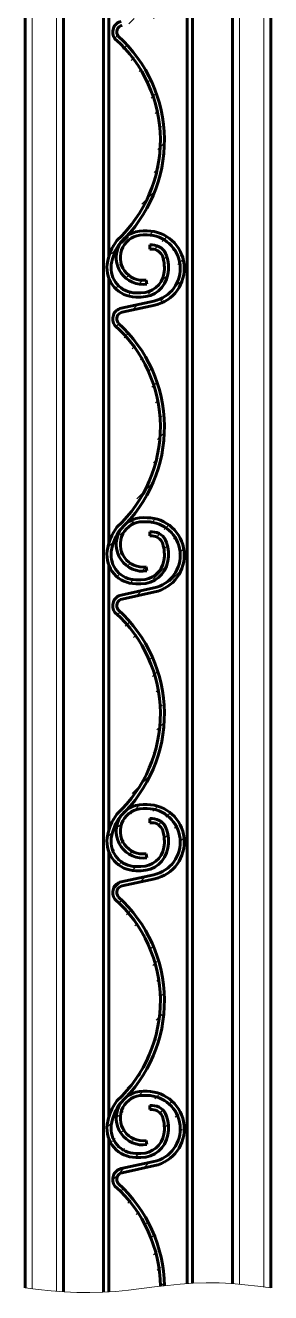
# Model space of a CAD drawing. Header units: millimetres. Extents: x 0 to 841, y 0 to 594.
# Drawn here: x 627.57 to 636.57, y 380.57 to 426.96 of the extents above; entities that cross this region are included whole.
import ezdxf

# ---------------------------------------------------------------- set-up
doc = ezdxf.new("R2010")
doc.units = ezdxf.units.MM
for name, pattern in [('K5LT_BASIC', [0]), ('K5LT_THIN', [0]), ('K5LT_THIN_INCLUDED_TO_HATCHING', [0])]:
    doc.linetypes.add(name, pattern=pattern)
doc.layers.add('Системный слой', color=7, linetype='Continuous')
doc.layers.add('Системный слой (1)', color=7, linetype='Continuous', true_color=0x909090)
pattern_1 = [(45, (0, 0), (-0.3535533905932737, 0.3535533905932738), [])]

# ---------------------------------------------------------------- blocks, each defined once
blk = doc.blocks.new('U891')
at = {"layer": 'Системный слой (1)', "color": 7, "linetype": 'K5LT_THIN', "lineweight": 18}
blk.add_line((627.8207529516893, 491.766429074934), (627.8207525003606, 380.7202659459987), dxfattribs=at)
blk = doc.blocks.new('U892')
at = {"layer": 'Системный слой (1)', "color": 7, "linetype": 'K5LT_THIN', "lineweight": 18}
blk.add_line((628.7207529539514, 491.766429071276), (628.7207525022286, 380.6232595522599), dxfattribs=at)
blk = doc.blocks.new('U893')
at = {"layer": 'Системный слой (1)', "color": 5, "linetype": 'K5LT_BASIC', "lineweight": 60, "true_color": 0x0000ff}
blk.add_line((636.5707529609443, 491.7664290393709), (636.5707525097406, 380.750985539827), dxfattribs=at)
blk = doc.blocks.new('U894')
at = {"layer": 'Системный слой (1)', "color": 5, "linetype": 'K5LT_BASIC', "lineweight": 60, "true_color": 0x0000ff}
blk.add_line((627.5707529566603, 491.7664290759499), (627.5707525054576, 380.7512545632709), dxfattribs=at)
blk = doc.blocks.new('U895')
at = {"layer": 'Системный слой (1)', "color": 7, "linetype": 'K5LT_THIN', "lineweight": 18}
blk.add_line((636.32075296088, 491.766429040387), (636.3207525098015, 380.7818319940446), dxfattribs=at)
blk = doc.blocks.new('U896')
at = {"layer": 'Системный слой (1)', "color": 7, "linetype": 'K5LT_THIN', "lineweight": 18}
blk.add_line((635.4207529608925, 491.766429044045), (635.4207525102079, 380.8787112767051), dxfattribs=at)
blk = doc.blocks.new('U897')
at = {"layer": 'Системный слой (1)', "color": 5, "linetype": 'K5LT_BASIC', "lineweight": 60, "true_color": 0x0000ff}
blk.add_line((635.1707529609569, 491.7664290450609), (635.1707525103584, 380.899891910231), dxfattribs=at)
blk = doc.blocks.new('U898')
at = {"layer": 'Системный слой (1)', "color": 5, "linetype": 'K5LT_BASIC', "lineweight": 60, "true_color": 0x0000ff}
blk.add_line((628.970752954953, 491.7664290702598), (628.970752503144, 380.6020789892945), dxfattribs=at)
blk = doc.blocks.new('U899')
at = {"layer": 'Системный слой (1)', "color": 5, "linetype": 'K5LT_BASIC', "lineweight": 60, "true_color": 0x0000ff}
blk.add_line((627.5707529566603, 491.7664290759499), (627.5707525054576, 380.7512545632709), dxfattribs=at)
blk = doc.blocks.new('U905')
at = {"layer": 'Системный слой (1)', "color": 5, "linetype": 'K5LT_BASIC', "lineweight": 60, "true_color": 0x0000ff}
blk.add_line((630.439286222571, 491.7664290642911), (630.4392857707047, 380.5879545640651), dxfattribs=at)
blk = doc.blocks.new('U987')
at = {"layer": 'Системный слой (1)', "color": 5, "linetype": 'K5LT_BASIC', "lineweight": 60, "true_color": 0x0000ff}
blk.add_line((633.5053258849356, 380.90054547994), (633.5053263356507, 491.7664290518298), dxfattribs=at)
blk = doc.blocks.new('U988')
at = {"layer": 'Системный слой (1)', "color": 5, "linetype": 'K5LT_BASIC', "lineweight": 60, "true_color": 0x0000ff}
blk.add_line((633.7022192433657, 380.9140166544828), (633.7022196939068, 491.7664290510295), dxfattribs=at)
blk = doc.blocks.new('U1043')
at = {"layer": 'Системный слой', "color": 7, "linetype": 'K5LT_THIN_INCLUDED_TO_HATCHING', "lineweight": 18}
for p, q in [((632.7812796534971, 380.8366563298565), (633.2549639395744, 380.8834160577405)), ((633.2549639395744, 380.8834160577405), (633.7286482256517, 380.9158248893374)), ((633.7286482256517, 380.9158248893374), (634.202332511729, 380.9303708260549)), ((634.202332511729, 380.9303708260549), (634.6760167978063, 380.9254775904782)), ((634.6760167978063, 380.9254775904782), (635.1497010838835, 380.9016754404295)), ((635.1497010838835, 380.9016754404295), (635.6233853699608, 380.861543707324)), ((627.5707525054576, 380.7512545632708), (628.0444367927244, 380.6925392777302)), ((628.0444367927244, 380.6925392777302), (628.5181210788016, 380.6404269426877)), ((628.5181210788016, 380.6404269426877), (628.9918053648788, 380.6002953434465)), ((628.9918053648788, 380.6002953434465), (629.4654896509561, 380.576493360022)), ((629.4654896509561, 380.576493360022), (629.9391739370334, 380.571600305773)), ((629.9391739370334, 380.571600305773), (630.4128582231107, 380.5861464188719)), ((630.4128582231107, 380.5861464188719), (630.886542509188, 380.6185554027904)), ((630.886542509188, 380.6185554027904), (631.3602267952652, 380.6653152424299)), ((631.3602267952652, 380.6653152424299), (631.8339110813425, 380.7213587853228)), ((631.8339110813425, 380.7213587853228), (632.3075953674198, 380.7806128460423)), ((632.3075953674198, 380.7806128460423), (632.7812796534971, 380.8366563298565)), ((635.6233853699608, 380.861543707324), (636.0970696560381, 380.8094312856832)), ((636.0970696560381, 380.8094312856832), (636.5707525097406, 380.7509855398271))]:
    blk.add_line(p, q, dxfattribs=at)

msp = doc.modelspace()

# ---------------------------------------------------------------- hatches: boundary and pattern name
at = {"layer": 'Системный слой (1)'}
h = msp.add_hatch(dxfattribs=at)
h.set_pattern_fill('Металл', angle=45, style=0, pattern_type=0)
h.set_pattern_definition(pattern_1)
h.paths.add_polyline_path([(630.8602380593927, 426.4737312922605), (632.0485186781503, 424.8782695283808), (632.520159397694, 422.9456381355421), (632.2004062465227, 420.9821547535821), (631.1399393651745, 419.2990269918001), (630.9311810281048, 419.0929980169956), (630.5757296374636, 418.2253572059122), (630.8427584432485, 417.3658831708879), (631.622181833842, 417.0187108790649), (631.8096786189341, 417.0176128899328), (632.5184884416562, 417.3063603104226), (632.8007080946256, 417.8460349423246), (632.7525850428207, 418.5340235160987), (632.473666314896, 418.8619729531212), (632.2205496569386, 418.9238039020084), (632.1333497030521, 418.9243145486397), (632.1324713117115, 418.7743171146055), (632.2196712655981, 418.7738064679744), (632.5106403015536, 418.6512820183245), (632.6098305429406, 418.4879675224375), (632.6529320587055, 417.8717690635622), (632.304548975724, 417.3223512601173), (631.8105570102746, 417.1676103239669), (631.6230602251826, 417.1687083130989), (630.9794014435785, 417.4397472493188), (630.7159194241027, 418.0865362083279), (630.7243424623987, 418.2050045635046), (631.0570763683769, 419.0108463491119), (632.2256919822662, 420.6559477866306), (632.6709639898678, 422.6241332535006), (632.3242638592566, 424.6120518162656), (631.2390275140385, 426.3133111344678), (630.9785647923167, 426.5659201531042), (630.9276809983118, 426.7503720217837), (631.0221278896643, 426.9167794647229), (631.1228837828886, 426.9639090339709), (632.3182194496585, 427.2226622042705), (633.1697438467963, 427.8013730138109), (633.3807512358975, 428.8090812462596), (632.8329379700475, 429.6808040380683), (632.035364193212, 429.9415128837494), (631.8916165506881, 429.9423546760456), (631.1960969205917, 429.6590212731322), (630.9046372442389, 428.9668676557059), (631.1879706471523, 428.2713480256095), (631.8801242645786, 427.9798883492567), (632.0239338060709, 427.9896329449793), (632.0028285720937, 428.1381407592078), (631.3866370472925, 428.2964843299003), (631.06288965419, 428.8441633481909), (631.2212332248826, 429.460354872992), (631.7689122431731, 429.7841022660946), (631.8907381593476, 429.7923572420117), (632.0344858018714, 429.7915154497155), (632.9226139407367, 429.4026344856825), (633.2499200409997, 428.4900169798443), (632.8113777065382, 427.6253317098664), (632.286484120025, 427.3692666743291), (631.0911484439417, 427.1105135020135), (630.8394952483835, 426.9361675838346), (630.7848307483135, 426.6349407217316)])
h = msp.add_hatch(dxfattribs=at)
h.set_pattern_fill('Металл', angle=45, style=0, pattern_type=0)
h.set_pattern_definition(pattern_1)
h.paths.add_polyline_path([(630.8602380167172, 415.9737312922605), (632.0485186354749, 414.3782695283808), (632.5201593550186, 412.4456381355421), (632.2004062038473, 410.4821547535821), (631.139939322499, 408.7990269918001), (630.9311809854293, 408.5929980169956), (630.5757295947881, 407.7253572059122), (630.842758400573, 406.8658831708879), (631.6221817911664, 406.5187108790649), (631.8096785762585, 406.5176128899328), (632.5184883989807, 406.8063603104226), (632.8007080519501, 407.3460349423246), (632.7525850001452, 408.0340235160987), (632.4736662722205, 408.3619729531212), (632.2205496142632, 408.4238039020084), (632.1333496603766, 408.4243145486397), (632.1324712690359, 408.2743171146055), (632.2196712229226, 408.2738064679744), (632.5106402588782, 408.1512820183245), (632.6098305002652, 407.9879675224375), (632.6529320160299, 407.3717690635622), (632.3045489330485, 406.8223512601173), (631.8105569675992, 406.6676103239669), (631.6230601825071, 406.6687083130989), (630.979401400903, 406.9397472493188), (630.7159193814272, 407.5865362083279), (630.7243424197231, 407.7050045635046), (631.0570763257014, 408.5108463491119), (632.2256919395907, 410.1559477866306), (632.6709639471924, 412.1241332535006), (632.3242638165812, 414.1120518162656), (631.2390274713631, 415.8133111344678), (630.9785647496411, 416.0659201531042), (630.9276809556363, 416.2503720217837), (631.0221278469888, 416.4167794647229), (631.1228837402132, 416.4639090339709), (632.3182194069831, 416.7226622042705), (633.1697438041209, 417.3013730138109), (633.380751193222, 418.3090812462596), (632.832937927372, 419.1808040380683), (632.0353641505365, 419.4415128837494), (631.8916165080127, 419.4423546760456), (631.1960968779163, 419.1590212731322), (630.9046372015634, 418.4668676557059), (631.1879706044768, 417.7713480256095), (631.8801242219031, 417.4798883492567), (632.0239337633955, 417.4896329449793), (632.0028285294183, 417.6381407592078), (631.3866370046171, 417.7964843299003), (631.0628896115145, 418.3441633481909), (631.221233182207, 418.960354872992), (631.7689122004975, 419.2841022660946), (631.8907381166721, 419.2923572420117), (632.0344857591958, 419.2915154497155), (632.9226138980612, 418.9026344856825), (633.2499199983241, 417.9900169798443), (632.8113776638627, 417.1253317098664), (632.2864840773494, 416.8692666743291), (631.0911484012662, 416.6105135020135), (630.839495205708, 416.4361675838346), (630.784830705638, 416.1349407217316)])
h = msp.add_hatch(dxfattribs=at)
h.set_pattern_fill('Металл', angle=45, style=0, pattern_type=0)
h.set_pattern_definition(pattern_1)
h.paths.add_polyline_path([(630.8602379740416, 405.4737312922604), (632.0485185927994, 403.8782695283807), (632.520159312343, 401.945638135542), (632.2004061611717, 399.9821547535819), (631.1399392798236, 398.2990269918), (630.9311809427537, 398.0929980169955), (630.5757295521126, 397.2253572059121), (630.8427583578975, 396.3658831708877), (631.622181748491, 396.0187108790648), (631.8096785335831, 396.0176128899327), (632.5184883563052, 396.3063603104225), (632.8007080092746, 396.8460349423245), (632.7525849574697, 397.5340235160986), (632.4736662295451, 397.861972953121), (632.2205495715876, 397.9238039020083), (632.133349617701, 397.9243145486396), (632.1324712263605, 397.7743171146054), (632.2196711802471, 397.7738064679743), (632.5106402162027, 397.6512820183244), (632.6098304575896, 397.4879675224374), (632.6529319733544, 396.8717690635621), (632.304548890373, 396.3223512601172), (631.8105569249236, 396.1676103239668), (631.6230601398315, 396.1687083130988), (630.9794013582275, 396.4397472493187), (630.7159193387517, 397.0865362083278), (630.7243423770476, 397.2050045635045), (631.0570762830259, 398.0108463491118), (632.2256918969152, 399.6559477866305), (632.6709639045168, 401.6241332535005), (632.3242637739056, 403.6120518162655), (631.2390274286876, 405.3133111344677), (630.9785647069656, 405.5659201531041), (630.9276809129608, 405.7503720217836), (631.0221278043133, 405.9167794647228), (631.1228836975376, 405.9639090339708), (632.3182193643075, 406.2226622042704), (633.1697437614454, 406.8013730138108), (633.3807511505464, 407.8090812462594), (632.8329378846965, 408.6808040380682), (632.0353641078609, 408.9415128837493), (631.8916164653372, 408.9423546760455), (631.1960968352407, 408.6590212731321), (630.9046371588879, 407.9668676557058), (631.1879705618013, 407.2713480256094), (631.8801241792277, 406.9798883492566), (632.0239337207199, 406.9896329449792), (632.0028284867427, 407.1381407592077), (631.3866369619416, 407.2964843299002), (631.062889568839, 407.8441633481908), (631.2212331395315, 408.4603548729918), (631.7689121578221, 408.7841022660945), (631.8907380739965, 408.7923572420116), (632.0344857165204, 408.7915154497153), (632.9226138553857, 408.4026344856824), (633.2499199556487, 407.4900169798442), (632.8113776211873, 406.6253317098663), (632.2864840346739, 406.369266674329), (631.0911483585907, 406.1105135020134), (630.8394951630326, 405.9361675838344), (630.7848306629626, 405.6349407217315)])
h = msp.add_hatch(dxfattribs=at)
h.set_pattern_fill('Металл', angle=45, style=0, pattern_type=0)
h.set_pattern_definition(pattern_1)
h.paths.add_polyline_path([(630.8602379313662, 394.9737312922604), (632.0485185501238, 393.3782695283807), (632.5201592696675, 391.445638135542), (632.2004061184962, 389.4821547535819), (631.139939237148, 387.7990269918), (630.9311809000783, 387.5929980169955), (630.5757295094371, 386.7253572059121), (630.842758315222, 385.8658831708877), (631.6221817058155, 385.5187108790648), (631.8096784909076, 385.5176128899327), (632.5184883136297, 385.8063603104225), (632.8007079665991, 386.3460349423245), (632.7525849147942, 387.0340235160986), (632.4736661868695, 387.361972953121), (632.2205495289121, 387.4238039020083), (632.1333495750256, 387.4243145486396), (632.132471183685, 387.2743171146054), (632.2196711375716, 387.2738064679743), (632.5106401735271, 387.1512820183244), (632.6098304149141, 386.9879675224374), (632.652931930679, 386.3717690635621), (632.3045488476974, 385.8223512601172), (631.8105568822481, 385.6676103239668), (631.6230600971561, 385.6687083130988), (630.979401315552, 385.9397472493187), (630.7159192960762, 386.5865362083278), (630.7243423343722, 386.7050045635045), (631.0570762403504, 387.5108463491118), (632.2256918542397, 389.1559477866305), (632.6709638618413, 391.1241332535005), (632.3242637312301, 393.1120518162655), (631.239027386012, 394.8133111344677), (630.9785646642902, 395.0659201531041), (630.9276808702853, 395.2503720217836), (631.0221277616378, 395.4167794647228), (631.1228836548621, 395.4639090339708), (632.318219321632, 395.7226622042704), (633.1697437187698, 396.3013730138108), (633.380751107871, 397.3090812462594), (632.832937842021, 398.1808040380682), (632.0353640651855, 398.4415128837493), (631.8916164226616, 398.4423546760455), (631.1960967925652, 398.1590212731321), (630.9046371162124, 397.4668676557058), (631.1879705191258, 396.7713480256094), (631.8801241365521, 396.4798883492566), (632.0239336780444, 396.4896329449792), (632.0028284440672, 396.6381407592077), (631.386636919266, 396.7964843299002), (631.0628895261635, 397.3441633481908), (631.221233096856, 397.9603548729918), (631.7689121151466, 398.2841022660945), (631.8907380313211, 398.2923572420116), (632.0344856738449, 398.2915154497153), (632.9226138127102, 397.9026344856824), (633.2499199129732, 396.9900169798442), (632.8113775785117, 396.1253317098663), (632.2864839919985, 395.869266674329), (631.0911483159152, 395.6105135020134), (630.839495120357, 395.4361675838344), (630.784830620287, 395.1349407217315)])
h = msp.add_hatch(dxfattribs=at)
h.set_pattern_fill('Металл', angle=45, style=0, pattern_type=0)
h.set_pattern_definition(pattern_1)
h.paths.add_polyline_path([(632.3182192789566, 385.2226622042704), (633.1697436760944, 385.8013730138108), (633.3807510651955, 386.8090812462594), (632.8329377993455, 387.6808040380682), (632.03536402251, 387.9415128837493), (631.8916163799862, 387.9423546760455), (631.1960967498898, 387.6590212731321), (630.904637073537, 386.9668676557058), (631.1879704764503, 386.2713480256094), (631.8801240938766, 385.9798883492566), (632.023933635369, 385.9896329449792), (632.0028284013918, 386.1381407592077), (631.3866368765906, 386.2964843299002), (631.062889483488, 386.8441633481908), (631.2212330541805, 387.4603548729918), (631.768912072471, 387.7841022660945), (631.8907379886456, 387.7923572420116), (632.0344856311693, 387.7915154497153), (632.9226137700348, 387.4026344856824), (633.2499198702976, 386.4900169798442), (632.8113775358362, 385.6253317098663), (632.2864839493229, 385.369266674329), (631.0911482732397, 385.1105135020134), (630.8394950776815, 384.9361675838344), (630.7848305776115, 384.6349407217315), (630.8602378886907, 384.4737312922604), (632.0485185074484, 382.8782695283807), (632.5201592269921, 380.945638135542), (632.5236472060119, 380.8061748038168), (632.6720603186258, 380.8237341531959), (632.2484388269039, 382.7966928513199), (631.0979677948994, 384.4545340974199), (630.9785646216146, 384.5659201531041), (630.9276808276098, 384.7503720217836), (631.0221277189623, 384.9167794647228), (631.1228836121867, 384.9639090339708)])

# ---------------------------------------------------------------- linework, layer by layer
at = {"layer": 'Системный слой (1)', "color": 5, "linetype": 'K5LT_BASIC', "lineweight": 60, "true_color": 0x0000ff}
for p, q in [((630.6361793240444, 428.2011968590638), (630.6361792846376, 418.5054200389072)), ((632.0353640984206, 419.4415128837492), (631.8916164558968, 419.4423546760455)), ((631.8907380645563, 419.2923572420116), (632.0344857070801, 419.2915154497152)), ((632.1333496509362, 418.9243145486396), (632.1324712595957, 418.7743171146055)), ((632.2205496048228, 418.9238039020083), (632.1333496509362, 418.9243145486396)), ((632.1324712595957, 418.7743171146055), (632.2196712134822, 418.7738064679742)), ((630.6361792813689, 417.7011968590639), (630.636179241962, 408.0054200389071)), ((632.0239337112796, 417.4896329449792), (632.0028284773024, 417.6381407592077)), ((631.8105569581588, 417.1676103239668), (631.6230601730667, 417.1687083130988)), ((632.2864840252337, 416.869266674329), (631.0911483491504, 416.6105135020133)), ((631.1228836880757, 416.4639090339662), (632.3182193548672, 416.7226622042704)), ((631.6221817817262, 417.0187108790647), (631.8096785668182, 417.0176128899326)), ((631.8907380218808, 408.7923572420113), (632.0344856644045, 408.7915154497152)), ((632.0353640557452, 408.9415128837491), (631.8916164132214, 408.9423546760455)), ((632.1333496082607, 408.4243145486396), (632.1324712169202, 408.2743171146054)), ((632.1324712169202, 408.2743171146054), (632.2196711708068, 408.2738064679742)), ((632.2205495621473, 408.4238039020082), (632.1333496082607, 408.4243145486396)), ((630.6361792386934, 407.2011968590637), (630.6361791992865, 397.5054200389071)), ((632.0239336686042, 406.9896329449791), (632.002828434627, 407.1381407592077)), ((631.6221817390507, 406.5187108790647), (631.8096785241428, 406.5176128899326)), ((631.8105569154833, 406.6676103239668), (631.6230601303913, 406.6687083130988)), ((632.2864839825581, 406.3692666743289), (631.0911483064749, 406.1105135020132)), ((631.1228836454003, 405.963909033966), (632.3182193121918, 406.2226622042703)), ((631.8907379792053, 398.2923572420115), (632.0344856217291, 398.2915154497151)), ((632.0353640130696, 398.4415128837492), (631.8916163705459, 398.4423546760456)), ((632.1333495655853, 397.9243145486395), (632.1324711742446, 397.7743171146054)), ((632.1324711742446, 397.7743171146054), (632.2196711281313, 397.7738064679741)), ((632.2205495194719, 397.9238039020081), (632.1333495655853, 397.9243145486395)), ((630.6361791960179, 396.7011968590637), (630.6361791566111, 387.0054200389071)), ((632.0239336259286, 396.4896329449792), (632.0028283919514, 396.6381407592077)), ((632.2864839398826, 395.869266674329), (631.0911482637994, 395.6105135020133)), ((631.6221816963752, 396.0187108790645), (631.8096784814672, 396.0176128899325)), ((631.8105568728079, 396.1676103239666), (631.6230600877158, 396.1687083130986)), ((631.1228836027248, 395.4639090339662), (632.3182192695162, 395.7226622042704)), ((632.0353639703942, 387.9415128837493), (631.8916163278703, 387.9423546760455)), ((631.8907379365298, 387.7923572420115), (632.0344855790536, 387.7915154497152)), ((632.1333495229097, 387.4243145486395), (632.1324711315692, 387.2743171146054)), ((632.2205494767964, 387.4238039020082), (632.1333495229097, 387.4243145486395)), ((632.1324711315692, 387.2743171146054), (632.2196710854557, 387.2738064679742)), ((630.6361791533424, 386.2011968590637), (630.6361791305831, 380.6014258020216)), ((632.0239335832531, 385.9896329449793), (632.0028283492759, 386.1381407592078)), ((631.8105568301323, 385.6676103239666), (631.6230600450402, 385.6687083130987)), ((632.2864838972072, 385.369266674329), (631.091148221124, 385.1105135020133)), ((631.1228835600492, 384.9639090339663), (632.3182192268407, 385.2226622042703)), ((631.6221816536997, 385.5187108790647), (631.8096784387917, 385.5176128899326))]:
    msp.add_line(p, q, dxfattribs=at)
for centre, radius, start, end in [((631.1757759341529, 426.7195682640582), 0.4000000000000316, 102.2143070611941, 217.9223114583904), ((631.175775944684, 426.7195682602396), 0.2500000000000417, 102.2143070611965, 217.922311389153), ((627.5270657729901, 422.7509855430924), 4.996886336146597, 312.9411866098374, 48.16022360781535), ((627.5325322380802, 422.7521644816051), 5.140026490939742, 313.291110548273, 47.89967068013454), ((631.885870312842, 418.4611215126509), 0.9812499880790652, 89.66447731851567, 278.0884441910626), ((632.0273121781187, 418.0665364597406), 1.375, 282.2143070611904, 89.66447731851571), ((632.4333898232187, 417.9709491859257), 1.875, 143.2427457300733, 172.2018098184741), ((632.4333898232187, 417.9709491859257), 1.724999994039536, 142.9265067242779, 172.2018098184741), ((631.8858703128421, 418.4611215126509), 0.8312499821186066, 89.66447731851567, 278.0884441910618), ((632.0273121781187, 418.0665364597406), 1.224999994039523, 282.2143070611904, 89.66447731851567), ((632.2172556374265, 418.361313546732), 0.5625, 17.88093409419031, 89.66447731851571), ((632.2172556374265, 418.361313546732), 0.4124999940395356, 17.88093409419036, 89.66447731851571), ((631.3845210878826, 418.0926535943838), 1.287499994039536, 350.1214202434629, 17.8809340941901), ((631.3845210878826, 418.0926535943838), 1.4375, 350.1214202434627, 17.8809340941901), ((631.6284037201414, 418.0811926612532), 1.0625, 172.2018098184741, 269.6644773185157), ((631.6284037201414, 418.0811926612532), 0.9124999940395355, 172.201809818474, 269.6644773185157), ((631.8155345088561, 418.0175957437572), 1, 269.6644773185157, 350.1214202434629), ((631.8155345088561, 418.0175957437572), 0.8499999940395354, 269.6644773185157, 350.121420243463), ((631.1757758914773, 416.2195682640582), 0.4000000000000316, 102.2143070611941, 217.9223114583904), ((631.1757759020085, 416.2195682602395), 0.2500000000000417, 102.2143070611965, 217.922311389153), ((627.5270657303146, 412.2509855430923), 4.996886336146597, 312.9411866098374, 48.16022360781535), ((627.5325321954048, 412.2521644816051), 5.140026490939742, 313.291110548273, 47.89967068013454), ((631.8858702701666, 407.9611215126509), 0.9812499880790652, 89.66447731851567, 278.0884441910626), ((631.8858702701666, 407.9611215126509), 0.8312499821186066, 89.66447731851567, 278.0884441910618), ((632.0273121354431, 407.5665364597406), 1.224999994039523, 282.2143070611904, 89.66447731851567), ((632.0273121354431, 407.5665364597406), 1.375, 282.2143070611904, 89.66447731851571), ((632.4333897805433, 407.4709491859257), 1.875, 143.2427457300733, 172.2018098184741), ((632.4333897805433, 407.4709491859257), 1.724999994039536, 142.9265067242779, 172.2018098184741), ((632.2172555947511, 407.861313546732), 0.4124999940395356, 17.88093409419036, 89.66447731851571), ((632.2172555947511, 407.861313546732), 0.5625, 17.88093409419031, 89.66447731851571), ((631.3845210452071, 407.5926535943838), 1.287499994039536, 350.1214202434629, 17.8809340941901), ((631.3845210452071, 407.5926535943838), 1.4375, 350.1214202434627, 17.8809340941901), ((631.6284036774658, 407.5811926612531), 1.0625, 172.2018098184741, 269.6644773185157), ((631.6284036774658, 407.5811926612531), 0.9124999940395355, 172.201809818474, 269.6644773185157), ((631.8155344661806, 407.5175957437571), 1, 269.6644773185157, 350.1214202434629), ((631.8155344661806, 407.5175957437571), 0.8499999940395354, 269.6644773185157, 350.121420243463), ((631.1757758488018, 405.7195682640582), 0.4000000000000316, 102.2143070611941, 217.9223114583904), ((631.175775859333, 405.7195682602395), 0.2500000000000417, 102.2143070611965, 217.922311389153), ((627.527065687639, 401.7509855430923), 4.996886336146597, 312.9411866098374, 48.16022360781535), ((627.5325321527292, 401.752164481605), 5.140026490939742, 313.291110548273, 47.89967068013454), ((632.4333897378677, 396.9709491859257), 1.875, 143.2427457300733, 172.2018098184741), ((631.8858702274911, 397.4611215126509), 0.9812499880790652, 89.66447731851567, 278.0884441910626), ((631.8858702274911, 397.4611215126509), 0.8312499821186066, 89.66447731851567, 278.0884441910618), ((632.0273120927677, 397.0665364597407), 1.224999994039523, 282.2143070611904, 89.66447731851567), ((632.0273120927677, 397.0665364597407), 1.375, 282.2143070611904, 89.66447731851571), ((632.4333897378677, 396.9709491859257), 1.724999994039536, 142.9265067242779, 172.2018098184741), ((632.2172555520756, 397.3613135467319), 0.4124999940395356, 17.88093409419036, 89.66447731851571), ((632.2172555520756, 397.3613135467319), 0.5625, 17.88093409419031, 89.66447731851571), ((631.6284036347903, 397.0811926612531), 1.0625, 172.2018098184741, 269.6644773185157), ((631.6284036347903, 397.0811926612531), 0.9124999940395355, 172.201809818474, 269.6644773185157), ((631.3845210025315, 397.0926535943837), 1.287499994039536, 350.1214202434629, 17.8809340941901), ((631.3845210025315, 397.0926535943837), 1.4375, 350.1214202434627, 17.8809340941901), ((631.815534423505, 397.0175957437571), 1, 269.6644773185157, 350.1214202434629), ((631.815534423505, 397.0175957437571), 0.8499999940395354, 269.6644773185157, 350.121420243463), ((631.1757758061264, 395.2195682640582), 0.4000000000000316, 102.2143070611941, 217.9223114583904), ((631.1757758166575, 395.2195682602396), 0.2500000000000417, 102.2143070611965, 217.922311389153), ((627.5270656449636, 391.2509855430924), 4.996886336146597, 312.9411866098374, 48.16022360781535), ((627.5325321100537, 391.2521644816051), 5.140026490939742, 313.291110548273, 47.89967068013454), ((631.8858701848156, 386.9611215126509), 0.9812499880790652, 89.66447731851567, 278.0884441910626), ((632.0273120500922, 386.5665364597406), 1.375, 282.2143070611904, 89.66447731851571), ((632.4333896951922, 386.4709491859257), 1.875, 143.2427457300733, 172.2018098184741), ((632.4333896951922, 386.4709491859257), 1.724999994039536, 142.9265067242779, 172.2018098184741), ((631.8858701848156, 386.9611215126509), 0.8312499821186066, 89.66447731851567, 278.0884441910618), ((632.0273120500922, 386.5665364597406), 1.224999994039523, 282.2143070611904, 89.66447731851567), ((632.2172555094, 386.861313546732), 0.5625, 17.88093409419031, 89.66447731851571), ((632.2172555094, 386.861313546732), 0.4124999940395356, 17.88093409419036, 89.66447731851571), ((631.3845209598561, 386.5926535943838), 1.287499994039536, 350.1214202434629, 17.8809340941901), ((631.3845209598561, 386.5926535943838), 1.4375, 350.1214202434627, 17.8809340941901), ((631.6284035921149, 386.5811926612531), 1.0625, 172.2018098184741, 269.6644773185157), ((631.6284035921149, 386.5811926612531), 0.9124999940395355, 172.201809818474, 269.6644773185157), ((631.8155343808296, 386.5175957437571), 1, 269.6644773185157, 350.1214202434629), ((631.8155343808296, 386.5175957437571), 0.8499999940395354, 269.6644773185157, 350.121420243463), ((631.1757757634508, 384.7195682640582), 0.4000000000000316, 102.2143070611941, 217.9223114583904), ((631.175775773982, 384.7195682602395), 0.2500000000000417, 102.2143070611965, 217.922311389153), ((627.5270656022881, 380.7509855430923), 4.996886336146597, 0.6328292142045331, 48.16022360781535), ((627.5325320673783, 380.752164481605), 5.140026490939742, 0.7978115079691586, 47.89967068013454)]:
    msp.add_arc(centre, radius, start, end, dxfattribs=at)

# ---------------------------------------------------------------- block references
at = {"layer": 'Системный слой (1)'}
for name in ['U894', 'U899', 'U891', 'U892', 'U898', 'U905', 'U987', 'U988', 'U897', 'U896', 'U895', 'U893', 'U1043']:
    msp.add_blockref(name, (0, 0), dxfattribs=at)

doc.saveas('drawing.dxf')
